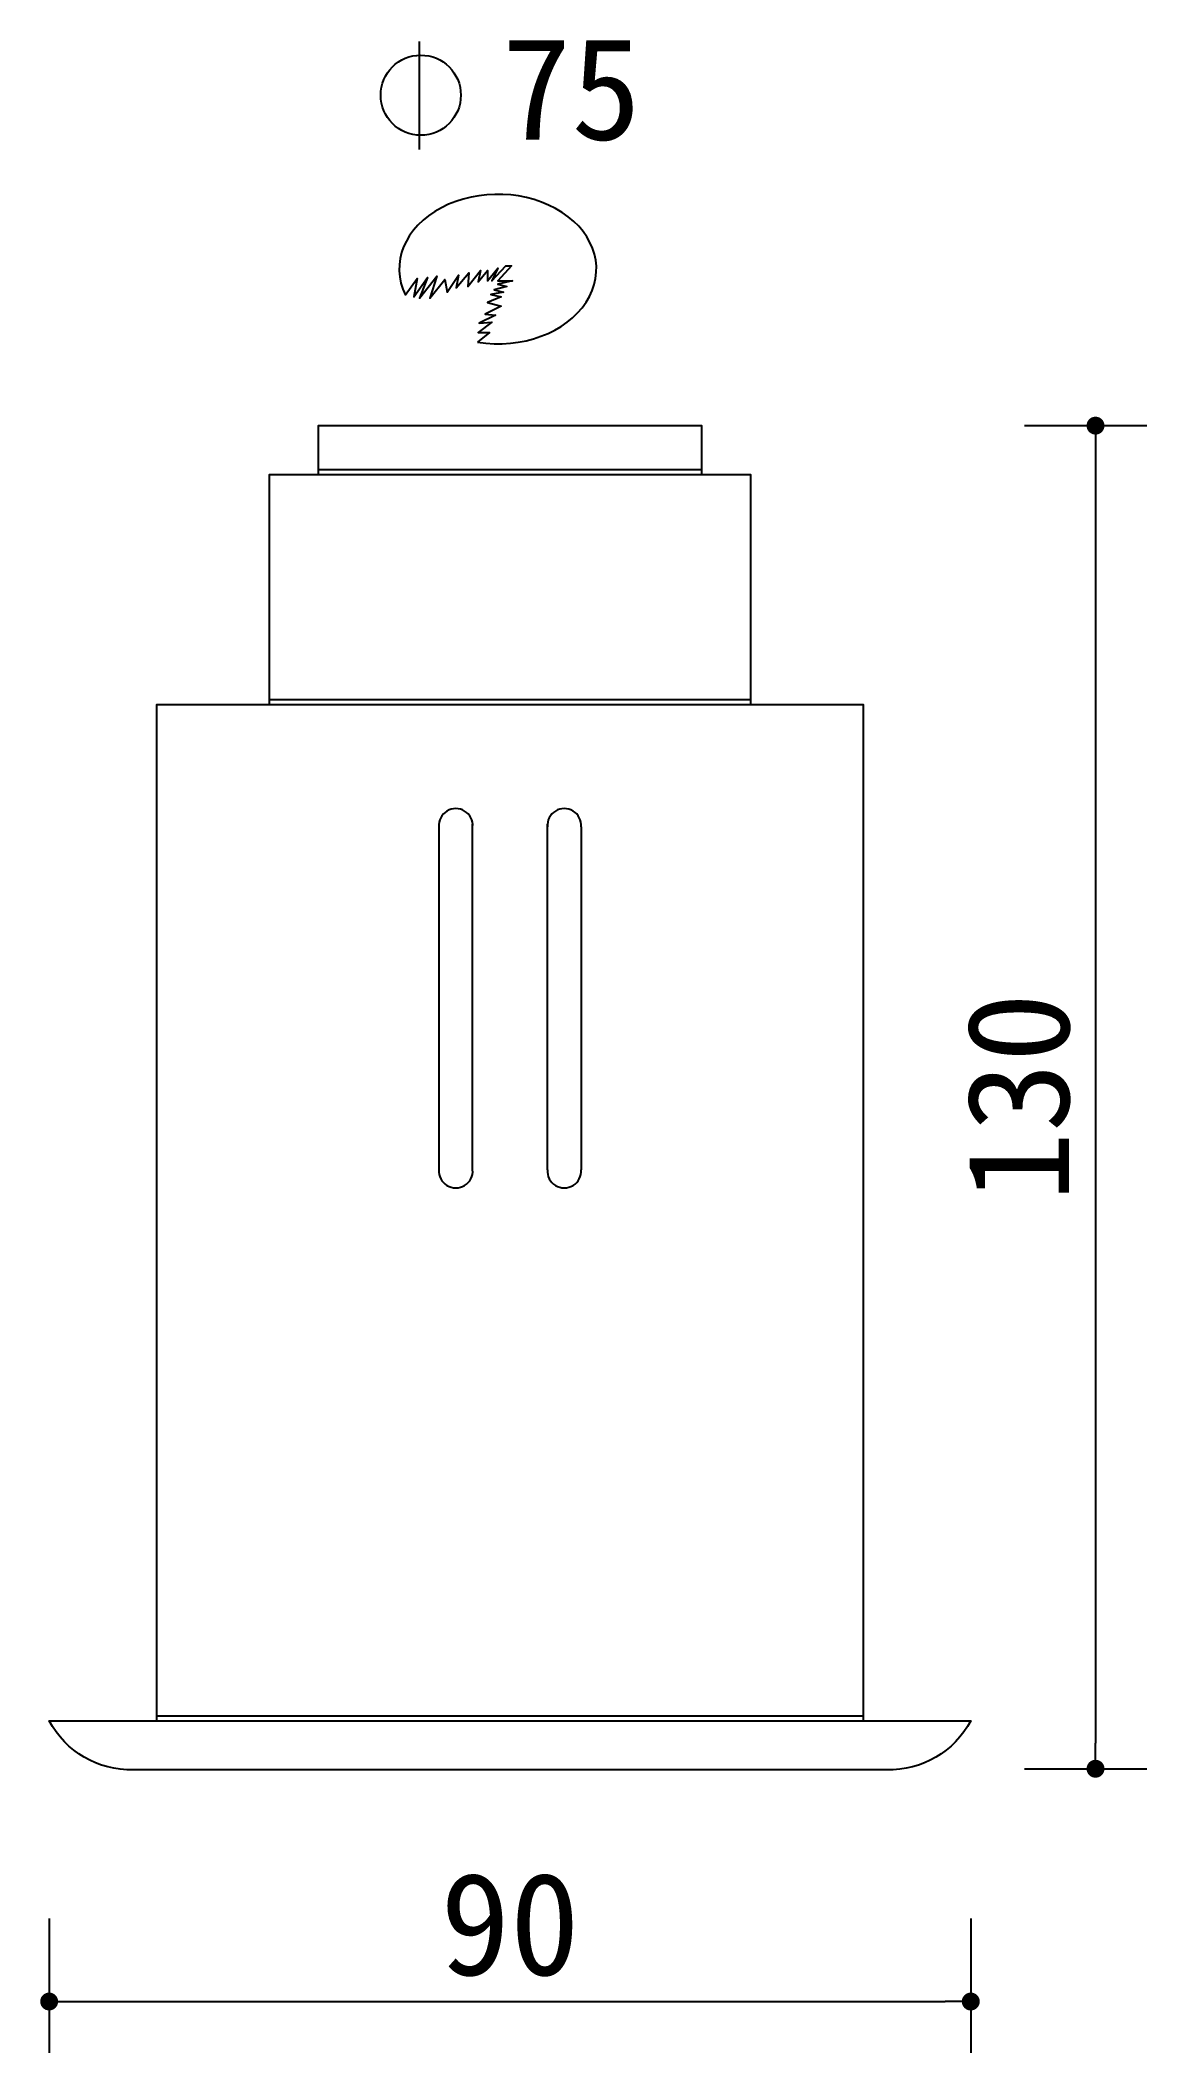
# Model space of a CAD drawing. Extents: x 779 to 887, y 774 to 971.
import ezdxf

# ---------------------------------------------------------------- set-up
doc = ezdxf.new("R2010")
doc.units = 0
doc.header["$MEASUREMENT"] = 0
doc.layers.get('0').update_dxf_attribs({"linetype": 'CONTINUOUS'})
doc.layers.get('DEFPOINTS').update_dxf_attribs({"linetype": 'CONTINUOUS'})
for name, color, linetype in [('3', 3, 'CONTINUOUS'), ('4', 4, 'CONTINUOUS'), ('DIM', 3, 'CONTINUOUS'), ('TEXT', 3, 'CONTINUOUS')]:
    doc.layers.add(name, color=color, linetype=linetype)
doc.styles.add('HZ', font='')
doc.styles.get("Standard").update_dxf_attribs({"font": 'txt.shx', "bigfont": 'bigfont.shx'})
doc.styles.get('HZ').set_extended_font_data('仿宋_GB2312')
doc.dimstyles.get("Standard").update_dxf_attribs({"dimtxt": 0.18, "dimasz": 0.18, "dimexe": 0.18, "dimexo": 0.0625, "dimgap": 0.09, "dimtad": 0, "dimtih": 1, "dimtoh": 1, "dimdec": 4, "dimzin": 0, "dimtxsty": 'STANDARD', "dimcen": 0.09, "dimazin": 3, "dimtfac": 1, "dimtdec": 4, "dimtofl": 0, "dimtmove": 0, "dimatfit": 3, "dimtolj": 1, "dimtzin": 0})

# ---------------------------------------------------------------- blocks, each defined once
blk = doc.blocks.new('_DOT')
at = {"color": 0, "linetype": 'BYBLOCK'}
blk.add_line((-0.35, 0), (-1, 0), dxfattribs=at)
at = {"color": 0, "linetype": 'BYBLOCK', "const_width": 0.35}
blk.add_lwpolyline([(-0.175, 0, 1), (0.175, 0, 1)], format="xyb", close=True, dxfattribs=at)
blk = doc.blocks.new('*D3')
at = {"linetype": 'BYBLOCK'}
for p, q in [((779.66, 787.39), (779.66, 774.27)), ((869.66, 787.39), (869.66, 774.27)), ((782.16, 779.27), (867.16, 779.27))]:
    blk.add_line(p, q, dxfattribs=at)
at = {"layer": 'DEFPOINTS', "color": 0, "linetype": 'BYBLOCK'}
for p in [(779.66, 792.39), (869.66, 792.39), (869.66, 779.27)]:
    blk.add_point(p, dxfattribs=at)
at = {"linetype": 'BYBLOCK', "xscale": 2.5, "yscale": 2.5, "zscale": 2.5, "rotation": 180}
blk.add_blockref('_DOT', (779.66, 779.27), dxfattribs=at)
at = {"linetype": 'BYBLOCK', "xscale": 2.5, "yscale": 2.5, "zscale": 2.5}
blk.add_blockref('_DOT', (869.66, 779.27), dxfattribs=at)
at = {"linetype": 'BYBLOCK', "insert": (824.66, 786.77), "char_height": 10, "attachment_point": 5, "style": 'HZ'}
blk.add_mtext('\\A1;90', dxfattribs=at)
blk = doc.blocks.new('*D4')
at = {"linetype": 'BYBLOCK'}
for p, q in [((874.91, 933.16), (886.84, 933.16)), ((881.84, 930.66), (881.84, 804.5)), ((874.91, 802), (886.84, 802))]:
    blk.add_line(p, q, dxfattribs=at)
at = {"layer": 'DEFPOINTS', "color": 0, "linetype": 'BYBLOCK'}
for p in [(869.91, 933.16), (869.91, 802), (881.84, 802)]:
    blk.add_point(p, dxfattribs=at)
at = {"linetype": 'BYBLOCK', "xscale": 2.5, "yscale": 2.5, "zscale": 2.5}
for p, rotation in [((881.84, 933.16), 90), ((881.84, 802), 270)]:
    blk.add_blockref('_DOT', p, dxfattribs=dict(at, rotation=rotation))
at = {"linetype": 'BYBLOCK', "insert": (874.34, 867.58), "char_height": 10, "attachment_point": 5, "rotation": 90, "style": 'HZ'}
blk.add_mtext('\\A1;130', dxfattribs=at)

msp = doc.modelspace()

# ---------------------------------------------------------------- linework, layer by layer
at = {"layer": '3'}
for p, q in [((815.78, 970.67), (815.78, 960.12)), ((805.97, 928.89), (843.36, 928.89)), ((805.97, 928.39), (843.36, 928.39)), ((801.18, 906.42), (848.15, 906.42)), ((801.18, 905.92), (848.15, 905.92)), ((821.01, 860.5), (821.01, 894.25)), ((828.32, 860.5), (828.32, 894.25)), ((817.72, 893.99), (817.72, 860.5)), ((831.61, 893.99), (831.61, 860.5)), ((790.18, 807.18), (859.15, 807.18)), ((790.18, 806.68), (859.15, 806.68))]:
    msp.add_line(p, q, dxfattribs=at)
msp.add_lwpolyline([(814.44, 945.9), (815.6, 947.53), (815.27, 945.73), (816.61, 947.64), (815.83, 945.62), (817.51, 947.75), (816.84, 945.62), (818.3, 947.42), (818.52, 946.18), (819.64, 947.86), (819.42, 946.63), (820.65, 948.09), (820.54, 946.74), (821.78, 948.31), (821.55, 947.19), (822.45, 948.31), (822.45, 947.3), (823.46, 948.54), (822.9, 947.3), (824.25, 948.76), (824.81, 948.76), (823.46, 947.3), (824.92, 947.3), (823.46, 946.97), (824.36, 946.74), (823.12, 946.41), (824.02, 946.18), (822.79, 945.96), (823.8, 945.73), (822.45, 945.17), (823.8, 944.84), (822.23, 944.05), (823.24, 943.94), (821.66, 943.16), (822.9, 943.27), (821.55, 942.26), (822.67, 942.26), (821.5, 941.3)], dxfattribs=at)
msp.add_circle((815.95, 965.43), 3.91, dxfattribs=at)
for centre, start, end in [((819.37, 894.12), 355.4751, 184.5249), ((829.96, 894.12), 355.4751, 184.5249), ((819.37, 860.37), 175.4751, 4.5249), ((829.96, 860.37), 175.4751, 4.5249)]:
    msp.add_arc(centre, 1.65, start, end, dxfattribs=at)
msp.add_ellipse((823.47, 948.45), major_axis=(9.63, 0), ratio=0.758153, start_param=4.506112, end_param=9.781472, dxfattribs=at)
at = {"layer": '4'}
msp.add_lwpolyline([(861.96, 801.9), (787.88, 801.9, -0.284899), (779.66, 806.68), (790.18, 806.68), (790.18, 905.92), (801.18, 905.92), (801.18, 928.39), (805.97, 928.39), (805.97, 933.16), (843.36, 933.16), (843.36, 928.39), (848.15, 928.39), (848.15, 905.92), (859.15, 905.92), (859.15, 806.68), (869.66, 806.68, -0.284899), (861.45, 801.9)], format="xyb", dxfattribs=at)

# ---------------------------------------------------------------- texts
at = {"layer": 'TEXT', "style": 'HZ'}
msp.add_text('75', height=10, dxfattribs=at).set_placement((823.85, 961.08))

# ---------------------------------------------------------------- dimensions: what is measured, and where the dimension line sits
at = {"layer": 'DIM'}
dim = msp.add_linear_dim(base=(881.84, 802), p1=(869.91, 933.16), p2=(869.91, 802), angle=90, text='130', dimstyle='STANDARD', override={"dimscale": 5, "dimtxt": 2, "dimasz": 0.5, "dimexe": 1, "dimexo": 1, "dimgap": 0.5, "dimtad": 1, "dimtih": 0, "dimtoh": 0, "dimdec": 0, "dimtxsty": 'HZ', "dimblk1": 'DOT', "dimblk2": 'DOT', "dimsah": 1, "dimcen": 0, "dimclrd": 256, "dimclre": 256, "dimclrt": 256, "dimtfac": 0.5, "dimtdec": 0, "dimtofl": 1}, dxfattribs=at)
dim.commit()
dim.dimension.update_dxf_attribs({"geometry": '*D4', "text_midpoint": (874.34, 867.58)})
dim = msp.add_linear_dim(base=(869.66, 779.27), p1=(779.66, 792.39), p2=(869.66, 792.39), text='90', dimstyle='STANDARD', override={"dimscale": 5, "dimtxt": 2, "dimasz": 0.5, "dimexe": 1, "dimexo": 1, "dimgap": 0.5, "dimtad": 1, "dimtih": 0, "dimtoh": 0, "dimdec": 0, "dimtxsty": 'HZ', "dimblk1": 'DOT', "dimblk2": 'DOT', "dimsah": 1, "dimcen": 0, "dimclrd": 256, "dimclre": 256, "dimclrt": 256, "dimtfac": 0.5, "dimtdec": 0, "dimtofl": 1}, dxfattribs=at)
dim.commit()
dim.dimension.update_dxf_attribs({"geometry": '*D3', "text_midpoint": (824.66, 786.77)})

doc.saveas('drawing.dxf')
